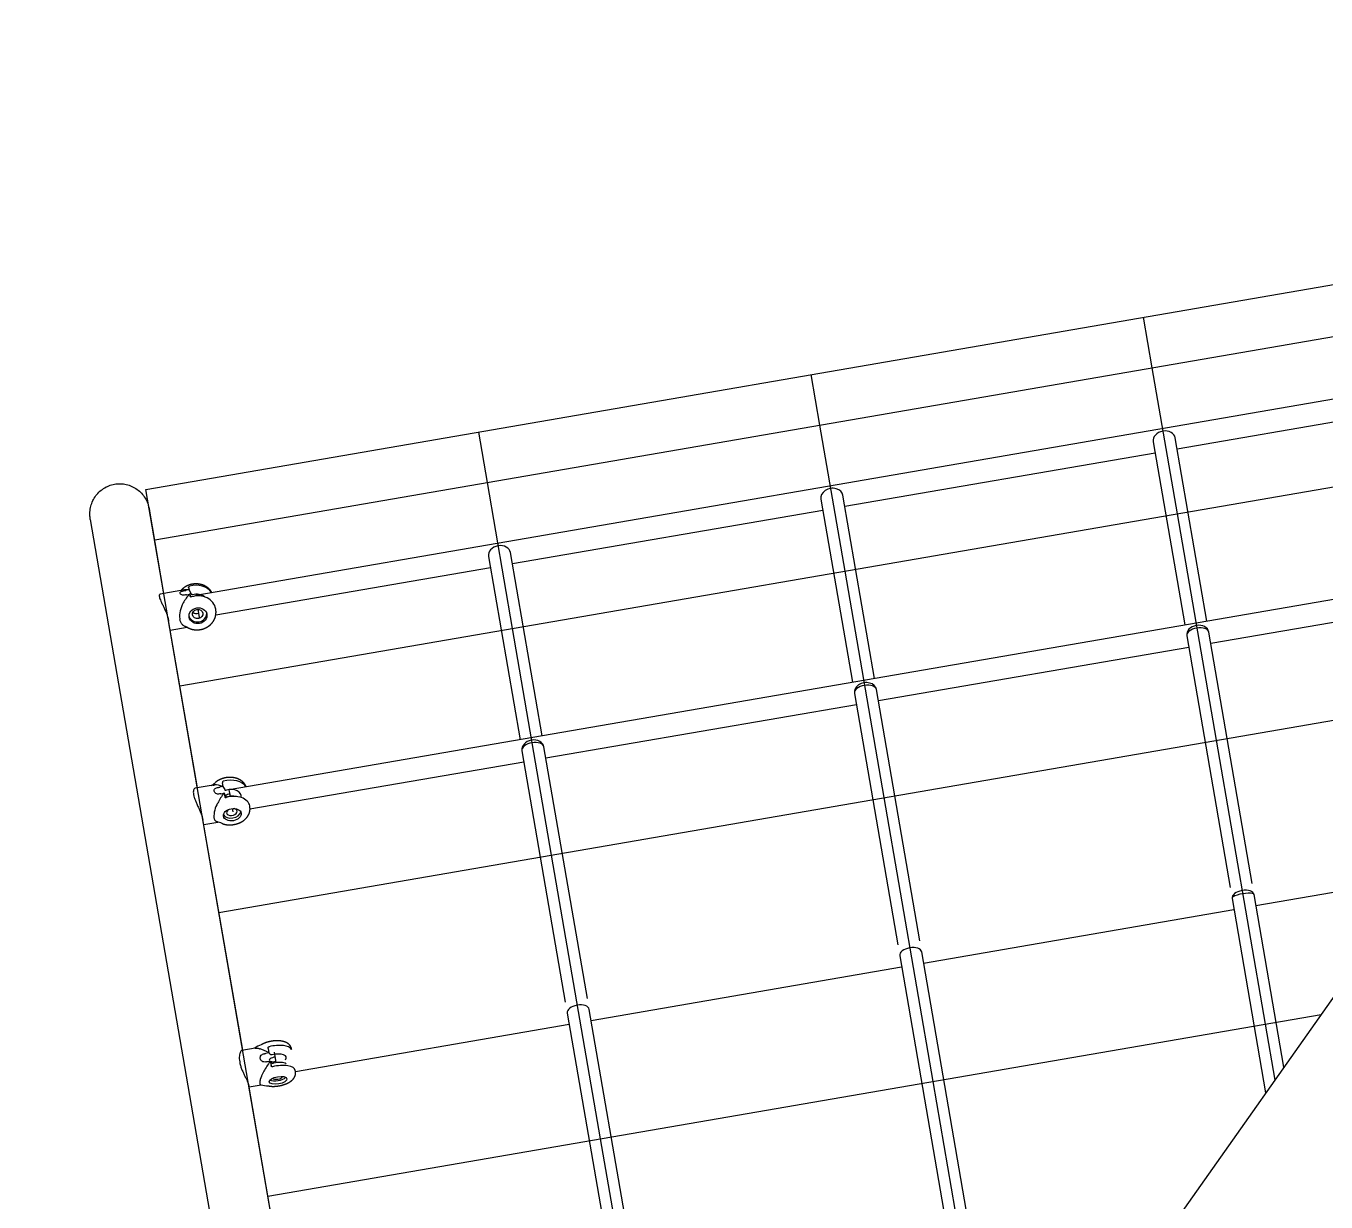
# Model space of a CAD drawing. Header units: millimetres. Extents: x 246416442 to 246896683, y 7418963194 to 7419503218.
# Drawn here: x 246834276 to 246835323, y 7419446908 to 7419447855 of the extents above; entities that cross this region are included whole.
import ezdxf
from ezdxf.lldxf.tags import DXFTag

# ---------------------------------------------------------------- set-up
doc = ezdxf.new("R2010")
doc.units = ezdxf.units.MM
for name, color, linetype in [('L-EDGE-CONCRETE', 1, 'CONCRETE_EDGE_SHORT'), ('L-Hatch Boundary', 1, 'Continuous'), ('L-X-E-PLAY', 9, 'Continuous')]:
    doc.layers.add(name, color=color, linetype=linetype)
doc.layers.add('L-SUB-SOIL DRAINAGE', color=170, linetype='SUBSOIL', lineweight=20)
doc.styles.get("Standard").update_dxf_attribs({"font": 'arial.ttf'})
doc.linetypes.add('CONCRETE_EDGE_SHORT', pattern='A,0.5,-0.2,["CE",Standard,S=0.1,R=0,X=-0.05,Y=-0.05],-0.2', length=0.9)
tags = doc.linetypes.add('SUBSOIL', pattern='A,12.7,-5.08,["SSD",Standard,S=2.54,R=0,X=-2.54,Y=-1.27],-6.35', length=24.13).pattern_tags.tags
tags[6] = DXFTag(74, 10)

# ---------------------------------------------------------------- blocks, each defined once
blk = doc.blocks.new('Kubus Triple - Moduplay')
at = {"layer": 'L-X-E-PLAY', "lineweight": 25}
for p, q in [((-141514.2, -695474), (-141514.2, -694674)), ((-141514.2, -694674), (-139612, -694674)), ((-141514.2, -695474), (-141514.2, -694674)), ((-141514.2, -694674), (-139612, -694674)), ((-141514.2, -695474), (-141514.2, -694674)), ((-141514.2, -694674), (-139612, -694674)), ((-141514.2, -695474), (-141514.2, -694674)), ((-141514.2, -694674), (-139612, -694674)), ((-141514.2, -695474), (-141514.2, -694674)), ((-141514.2, -694674), (-139612, -694674)), ((-141242.5, -694674), (-141242.5, -694715.2)), ((-141242.5, -694674), (-141242.5, -694715.2)), ((-141242.5, -694674), (-141242.5, -694715.2)), ((-141242.5, -694674), (-141242.5, -694715.2)), ((-141242.5, -694674), (-141242.5, -694715.2)), ((-140970.7, -694674), (-140970.7, -694715.2)), ((-140970.7, -694674), (-140970.7, -694715.2)), ((-140970.7, -694674), (-140970.7, -694715.2)), ((-140970.7, -694674), (-140970.7, -694715.2)), ((-140970.7, -694674), (-140970.7, -694715.2)), ((-140699, -694674), (-140699, -694715.2)), ((-140699, -694674), (-140699, -694715.2)), ((-140699, -694674), (-140699, -694715.2)), ((-140699, -694674), (-140699, -694715.2)), ((-140699, -694674), (-140699, -694715.2)), ((-141562.5, -694690.2), (-141562.5, -695474)), ((-141514.2, -694759.1), (-141514.2, -694690.2)), ((-141514.2, -694715.2), (-140427.2, -694715.2)), ((-141514.2, -694715.2), (-140427.2, -694715.2)), ((-141514.2, -694715.2), (-140427.2, -694715.2)), ((-141514.2, -694715.2), (-140427.2, -694715.2)), ((-141514.2, -694715.2), (-140427.2, -694715.2)), ((-141242.5, -694715.2), (-141242.5, -694834.5)), ((-141242.5, -694715.2), (-141242.5, -694834.5)), ((-141242.5, -694715.2), (-141242.5, -694834.5)), ((-141242.5, -694715.2), (-141242.5, -694834.5)), ((-141242.5, -694715.2), (-141242.5, -694834.5)), ((-140970.7, -694715.2), (-140970.7, -694834.5)), ((-140970.7, -694715.2), (-140970.7, -694834.5)), ((-140970.7, -694715.2), (-140970.7, -694834.5)), ((-140970.7, -694715.2), (-140970.7, -694834.5)), ((-140970.7, -694715.2), (-140970.7, -694834.5)), ((-140699, -694715.2), (-140699, -694834.5)), ((-140699, -694715.2), (-140699, -694834.5)), ((-140699, -694715.2), (-140699, -694834.5)), ((-140699, -694715.2), (-140699, -694834.5)), ((-140699, -694715.2), (-140699, -694834.5)), ((-141497.5, -694759.1), (-141517.3, -694759.1)), ((-141496.2, -694759.6), (-141496.4, -694759.6)), ((-141493.9, -694759.6), (-141496.2, -694759.6)), ((-141493.8, -694757.7), (-141493.8, -694759.6)), ((-141493.8, -694759.6), (-141492.8, -694762.9)), ((-141496.4, -694763.2), (-141496.2, -694763.2)), ((-141496.2, -694763.2), (-141493.9, -694763.2)), ((-141493.1, -694765.6), (-141493.8, -694763.2)), ((-141493.8, -694763.2), (-141493.8, -694765.1)), ((-141489.2, -694765.4), (-141489.2, -694765.1)), ((-139637, -694765.1), (-141489.2, -694765.1)), ((-141489.2, -694783.1), (-141489.2, -694776.3)), ((-141475.2, -694779), (-141475.2, -694778.5)), ((-141251.5, -694774.1), (-141251.5, -694923.9)), ((-141233.5, -694923.9), (-141233.5, -694774.1)), ((-140979.7, -694774.1), (-140979.7, -694923.9)), ((-140961.7, -694923.9), (-140961.7, -694774.1)), ((-140708, -694774.1), (-140708, -694923.9)), ((-140690, -694923.9), (-140690, -694774.1)), ((-141514.2, -694917.9), (-141514.2, -694781.3)), ((-141514.2, -694789.1), (-141500.4, -694789.1)), ((-141475.9, -694783.1), (-141251.5, -694783.1)), ((-141233.5, -694783.1), (-140979.7, -694783.1)), ((-140961.7, -694783.1), (-140708, -694783.1)), ((-140690, -694783.1), (-140436.1, -694783.1)), ((-141514.2, -694834.5), (-140427.2, -694834.5)), ((-141514.2, -694834.5), (-140427.2, -694834.5)), ((-141514.2, -694834.5), (-140427.2, -694834.5)), ((-141514.2, -694834.5), (-140427.2, -694834.5)), ((-141514.2, -694834.5), (-140427.2, -694834.5)), ((-141242.5, -694834.5), (-141242.5, -695019.7)), ((-141242.5, -694834.5), (-141242.5, -695019.7)), ((-141242.5, -694834.5), (-141242.5, -695019.7)), ((-141242.5, -694834.5), (-141242.5, -695019.7)), ((-141242.5, -694834.5), (-141242.5, -695019.7)), ((-140970.7, -694834.5), (-140970.7, -695019.7)), ((-140970.7, -694834.5), (-140970.7, -695019.7)), ((-140970.7, -694834.5), (-140970.7, -695019.7)), ((-140970.7, -694834.5), (-140970.7, -695019.7)), ((-140970.7, -694834.5), (-140970.7, -695019.7)), ((-140699, -694834.5), (-140699, -695019.7)), ((-140699, -694834.5), (-140699, -695019.7)), ((-140699, -694834.5), (-140699, -695019.7)), ((-140699, -694834.5), (-140699, -695019.7)), ((-140699, -694834.5), (-140699, -695019.7)), ((-141501.3, -694917.9), (-141516, -694917.9)), ((-141496.2, -694920.4), (-141496.4, -694920.4)), ((-141496.4, -694925.8), (-141496.2, -694925.8)), ((-141493.9, -694920.4), (-141496.2, -694920.4)), ((-141496.2, -694925.8), (-141493.9, -694925.8)), ((-141493.8, -694917.4), (-141493.8, -694920.3)), ((-141493.8, -694920.3), (-141492.8, -694922.9)), ((-141492.8, -694928.4), (-141493.8, -694925.8)), ((-141493.8, -694925.8), (-141493.8, -694928.7)), ((-141489.2, -694929.1), (-141489.2, -694923.9)), ((-140427.1, -694923.9), (-141489.2, -694923.9)), ((-141484.3, -694930.2), (-141486.4, -694929.6)), ((-141251.5, -694932.9), (-141251.5, -695138.4)), ((-141233.5, -695138.4), (-141233.5, -694932.9)), ((-140979.7, -694932.9), (-140979.7, -695138.4)), ((-140961.7, -695138.4), (-140961.7, -694932.9)), ((-140708, -694932.9), (-140708, -695138.4)), ((-140690, -695138.4), (-140690, -694932.9)), ((-141514.2, -695132.4), (-141514.2, -694943.8)), ((-141514.2, -694947.9), (-141502.6, -694947.9)), ((-141489.2, -694941.9), (-141489.2, -694939.1)), ((-141475.4, -694941.9), (-141251.5, -694941.9)), ((-141475.2, -694940.3), (-141475.2, -694939.5)), ((-141233.5, -694941.9), (-140979.7, -694941.9)), ((-140961.7, -694941.9), (-140708, -694941.9)), ((-140690, -694941.9), (-140452.2, -694941.9)), ((-141514.2, -695019.7), (-140427.2, -695019.7)), ((-141514.2, -695019.7), (-140427.2, -695019.7)), ((-141514.2, -695019.7), (-140427.2, -695019.7)), ((-141514.2, -695019.7), (-140427.2, -695019.7)), ((-141514.2, -695019.7), (-140427.2, -695019.7)), ((-141242.5, -695019.7), (-141242.5, -695251.6)), ((-141242.5, -695019.7), (-141242.5, -695251.6)), ((-141242.5, -695019.7), (-141242.5, -695251.6)), ((-141242.5, -695019.7), (-141242.5, -695251.6)), ((-141242.5, -695019.7), (-141242.5, -695251.6)), ((-140970.7, -695019.7), (-140970.7, -695251.6)), ((-140970.7, -695019.7), (-140970.7, -695251.6)), ((-140970.7, -695019.7), (-140970.7, -695251.6)), ((-140970.7, -695019.7), (-140970.7, -695251.6)), ((-140970.7, -695019.7), (-140970.7, -695251.6)), ((-140699, -695019.7), (-140699, -695251.6)), ((-140699, -695019.7), (-140699, -695251.6)), ((-140699, -695019.7), (-140699, -695251.6)), ((-140699, -695019.7), (-140699, -695251.6)), ((-140699, -695019.7), (-140699, -695251.6)), ((-141503.9, -695132.4), (-141514.9, -695132.4)), ((-141493.8, -695134.5), (-141493.8, -695138.1)), ((-141496.2, -695138.1), (-141496.4, -695138.1)), ((-141496.4, -695144.8), (-141496.2, -695144.8)), ((-141493.9, -695138.1), (-141496.2, -695138.1)), ((-141496.2, -695144.8), (-141493.9, -695144.8)), ((-141493.8, -695138.1), (-141492.8, -695139.6)), ((-141492.8, -695146.4), (-141493.8, -695144.8)), ((-141493.8, -695144.8), (-141493.8, -695148.4)), ((-141489.2, -695146.8), (-141489.2, -695138.4)), ((-141475.2, -695138.4), (-141475.2, -695138.3)), ((-141475.2, -695156.5), (-141475.2, -695155.6)), ((-141475.2, -695156.4), (-141251.5, -695156.4)), ((-141251.5, -695147.4), (-141251.5, -695386.5)), ((-141233.5, -695386.5), (-141233.5, -695147.4)), ((-141233.5, -695156.4), (-140979.7, -695156.4)), ((-140979.7, -695147.4), (-140979.7, -695386.5)), ((-140961.7, -695386.5), (-140961.7, -695147.4)), ((-140961.7, -695156.4), (-140708, -695156.4)), ((-140708, -695147.4), (-140708, -695306.4)), ((-140690, -695288.4), (-140690, -695147.4)), ((-140690, -695156.4), (-140428.9, -695156.4)), ((-141514.2, -695380.5), (-141514.2, -695161)), ((-141514.2, -695162.4), (-141504.3, -695162.4)), ((-140614.2, -695212.6), (-141047.1, -695645.5)), ((-141514.2, -695251.6), (-140653.2, -695251.6)), ((-141514.2, -695251.6), (-140653.2, -695251.6)), ((-141514.2, -695251.6), (-140653.2, -695251.6)), ((-141514.2, -695251.6), (-140653.2, -695251.6)), ((-141514.2, -695251.6), (-140653.2, -695251.6)), ((-141242.5, -695251.6), (-141242.5, -695506.4)), ((-141242.5, -695251.6), (-141242.5, -695506.4)), ((-141242.5, -695251.6), (-141242.5, -695506.4)), ((-141242.5, -695251.6), (-141242.5, -695506.4)), ((-141242.5, -695251.6), (-141242.5, -695506.4)), ((-140970.7, -695251.6), (-140970.7, -695506.4)), ((-140970.7, -695251.6), (-140970.7, -695506.4)), ((-140970.7, -695251.6), (-140970.7, -695506.4)), ((-140970.7, -695251.6), (-140970.7, -695506.4)), ((-140970.7, -695251.6), (-140970.7, -695506.4)), ((-140699, -695251.6), (-140699, -695297.4)), ((-140699, -695251.6), (-140699, -695297.4)), ((-140699, -695251.6), (-140699, -695297.4)), ((-140699, -695251.6), (-140699, -695297.4)), ((-140699, -695251.6), (-140699, -695297.4))]:
    blk.add_line(p, q, dxfattribs=at)
for centre, radius, start, end in [((-141524.7, -694726.8), 40.5, 306.9171, 307.6226), ((-141497, -694721.5), 38.1, 269.1766, 270.8234), ((-141484.5, -694782.8), 20.7, 139.1898, 176.2491), ((-141497, -694777.3), 14.1, 87.7802, 92.2198), ((-141524.6, -694821.4), 40.3, 52.3685, 56.3121), ((-141529.9, -694865.1), 59.5, 297.3076, 300.6895), ((-141492.6, -694917.4), 1.14, 100.4259, 181.2504), ((-141497, -694902.7), 17.7, 268.2263, 271.7737), ((-141497, -694936.8), 11, 87.1471, 92.8529), ((-141491.7, -694922.5), 1.23, 201.2468, 274.188), ((-141484.2, -694946.6), 21.2, 139.1758, 172.8795), ((-141492.9, -694928.7), 0.834, 176.0239, 277.1079), ((-141491.7, -694927.9), 1.23, 201.3079, 274.1269), ((-141530, -695001), 59.8, 59.3196, 63.6756), ((-141494.3, -695153.6), 23.5, 100.7437, 115.3218), ((-141497, -695125.8), 12.3, 267.4589, 272.5411), ((-141497, -695154.7), 9.83, 86.8077, 93.1923), ((-141494.2, -695141), 23.7, 244.0759, 259.1932)]:
    blk.add_arc(centre, radius, start, end, dxfattribs=at)
for centre, major_axis, ratio, start_param, end_param in [((-141490.2, -694774.1), (-12.9, 12.9), 0.589331, 5.494166, 5.750648), ((-141490.2, -694769.8), (-15, 0), 0.874825, 3.503008, 4.88536), ((-141490.2, -694774.1), (12.9, 12.9), 0.589331, 1.287498, 1.767986), ((-141490.2, -694778.5), (-15, 0), 0.874825, 3.141593, 4.88536), ((-141490.2, -694772.4), (-9.7, 0), 0.874825, 3.781351, 4.852827), ((-141242.5, -694774.1), (9, 0), 0.785771, 0, 3.141591), ((-140970.7, -694774.1), (9, 0), 0.785771, 6.283184, 9.424778), ((-140699, -694774.1), (9, 0), 0.785771, 0, 3.141591), ((-141490.2, -694775.9), (-4.25, 0), 0.874825, 0.571299, 1.808884), ((-141490.2, -694780), (-7.25, 0), 0.874825, 0.114822, 3.026771), ((-141490.2, -694926.3), (-15, 0), 0.676358, 3.377461, 4.88536), ((-141490.2, -694932.9), (-14, 14), 0.389479, 5.333032, 5.81352), ((-141490.2, -694932.9), (14, 14), 0.389479, 1.448632, 1.92912), ((-141490.2, -694930.2), (4.25, 0), 0.676358, 1.332702, 2.268216), ((-141490.2, -694930.2), (-9.7, 0), 0.676358, 2.914627, 4.852827), ((-141242.5, -694932.9), (9, 0), 0.785771, 0, 3.141591), ((-140970.7, -694932.9), (9, 0), 0.785771, 6.283184, 9.424778), ((-140699, -694932.9), (9, 0), 0.785771, 0, 3.141591), ((-141490.2, -694939.5), (-15, 0), 0.676358, 3.141593, 4.88536), ((-141490.2, -694935.6), (-9.7, 0), 0.676358, 4.305233, 4.852827), ((-141242.5, -694932.9), (9, 0), 0.549423, 0, 3.141591), ((-140970.7, -694932.9), (9, 0), 0.549423, 0.000002, 3.141593), ((-140699, -694932.9), (9, 0), 0.549423, 0, 3.141591), ((-141490.2, -694941.8), (-7.25, 0), 0.676358, 0.227267, 2.914325), ((-141490.2, -694941.8), (-4.25, 0), 0.676358, 5.251868, 6.283185), ((-141490.2, -694941.8), (-4.25, 0), 0.676358, 0, 4.17291), ((-141490.2, -695147.4), (-14.7, 14.7), 0.213425, -1.111287, -0.630799), ((-141490.2, -695139.2), (-15, 0), 0.408253, 3.27, 4.88536), ((-141490.2, -695147.4), (-14.7, -14.7), 0.213425, 4.751358, 5.231847), ((-141490.2, -695144), (4.25, 0), 0.408253, 1.332708, 3.634262), ((-141490.2, -695144), (4.25, 0), 0.408253, 3.798751, 4.950477), ((-141490.2, -695144), (-9.7, 0), 0.408253, 2.677938, 4.852827), ((-141490.2, -695150.8), (-9.7, 0), 0.408253, 3.605247, 4.852827), ((-141242.5, -695147.4), (9, 0), 0.549423, 0.000002, 3.141593), ((-140970.7, -695147.4), (9, 0), 0.549423, 0, 3.141591), ((-140699, -695147.4), (9, 0), 0.549423, 0, 3.141591), ((-140699, -695147.4), (-9, 0), 0.256506, 3.141593, 6.283187), ((-141490.2, -695155.6), (-15, 0), 0.408253, 3.141593, 4.88536), ((-141490.2, -695158.4), (-7.25, 0), 0.408253, 0.480957, 2.660635), ((-141490.2, -695158.4), (-4.25, 0), 0.408253, 0.185184, 2.956409)]:
    blk.add_ellipse(centre, major_axis=major_axis, ratio=ratio, start_param=start_param, end_param=end_param, dxfattribs=at)
for centre, major_axis, ratio in [((-141490.2, -694781.4), (7.25, 0), 0.874825), ((-141490.2, -694780), (-4.25, 0), 0.874825), ((-141490.2, -694944), (7.25, 0), 0.676358), ((-141490.2, -695161.1), (7.25, 0), 0.408253)]:
    blk.add_ellipse(centre, major_axis=major_axis, ratio=ratio, dxfattribs=at)
for points, knots in [([(-141562.5, -694690.2), (-141562.5, -694689), (-141562.4, -694687.8), (-141562, -694685.1), (-141561.7, -694683.6), (-141560.6, -694680.5), (-141560, -694679.1), (-141558.4, -694676.3), (-141557.5, -694675), (-141555.4, -694672.6), (-141554.2, -694671.5), (-141551.7, -694669.6), (-141550.3, -694668.7), (-141547.4, -694667.3), (-141546, -694666.7), (-141542.9, -694665.9), (-141541.3, -694665.7), (-141538.1, -694665.5), (-141536.5, -694665.6), (-141533.3, -694666), (-141531.8, -694666.4), (-141530.3, -694667)], [0, 0, 0, 0, 0.074632, 0.074632, 0.177451, 0.177451, 0.28027, 0.28027, 0.383088, 0.383088, 0.485907, 0.485907, 0.588725, 0.588725, 0.691544, 0.691544, 0.794363, 0.794363, 0.897181, 0.897181, 1, 1, 1, 1]), ([(-141530.3, -694667), (-141528.7, -694667.5), (-141527.3, -694668.2), (-141524.6, -694669.9), (-141523.3, -694670.9), (-141521, -694673), (-141519.9, -694674.2), (-141518, -694676.8), (-141517.2, -694678.2), (-141515.9, -694681.1), (-141515.4, -694682.6), (-141514.6, -694685.7), (-141514.4, -694687.3), (-141514.3, -694689.3), (-141514.2, -694689.7), (-141514.2, -694690.2)], [0, 0, 0, 0, 0.159521, 0.159521, 0.319042, 0.319042, 0.478562, 0.478562, 0.638083, 0.638083, 0.797604, 0.797604, 0.957125, 0.957125, 1, 1, 1, 1]), ([(-141517.3, -694759.1), (-141517.4, -694759.1), (-141517.5, -694759.2), (-141517.8, -694759.3), (-141518, -694759.5), (-141518.2, -694760.1), (-141518.2, -694760.5), (-141518.2, -694761.5), (-141518.2, -694762.1), (-141518, -694763.4), (-141517.8, -694764.1), (-141517.4, -694765.6), (-141517.2, -694766.4), (-141516.7, -694768.2), (-141516.4, -694769.1), (-141515.9, -694770.9), (-141515.7, -694771.9), (-141515.2, -694773.8), (-141515, -694774.8), (-141514.6, -694776.7), (-141514.5, -694777.7), (-141514.3, -694779.6), (-141514.2, -694780.5), (-141514.2, -694781.4), (-141514.2, -694781.4), (-141514.2, -694781.4)], [0, 0, 0, 0, 0.052245, 0.052245, 0.146785, 0.146785, 0.241326, 0.241326, 0.335866, 0.335866, 0.430407, 0.430407, 0.524947, 0.524947, 0.619487, 0.619487, 0.714028, 0.714028, 0.808568, 0.808568, 0.903109, 0.903109, 0.997649, 0.997649, 1, 1, 1, 1]), ([(-141497.5, -694763.2), (-141498, -694763.2), (-141498.6, -694763.2), (-141499.5, -694762.9), (-141499.9, -694762.8), (-141500.7, -694762.3), (-141500.9, -694762.1), (-141501.3, -694761.5), (-141501.4, -694761.3), (-141501.4, -694760.8), (-141501.3, -694760.6), (-141500.9, -694760.2), (-141500.7, -694760), (-141499.9, -694759.8), (-141499.5, -694759.7), (-141498.6, -694759.7), (-141498, -694759.6), (-141497.5, -694759.6)], [0, 0, 0, 0, 0.125, 0.125, 0.25, 0.25, 0.375, 0.375, 0.5, 0.5, 0.625, 0.625, 0.75, 0.75, 0.875, 0.875, 1, 1, 1, 1]), ([(-141475.9, -694765.1), (-141475.9, -694765.1), (-141476, -694765), (-141476.1, -694764.8), (-141476.2, -694764.5), (-141476.3, -694764.2), (-141476.5, -694763.8), (-141476.6, -694763.5), (-141476.8, -694763.2), (-141476.9, -694762.9), (-141477.1, -694762.6), (-141477.3, -694762.3), (-141477.5, -694762.1), (-141477.7, -694761.8), (-141477.9, -694761.5), (-141478.1, -694761.2), (-141478.3, -694760.9), (-141478.6, -694760.7), (-141478.8, -694760.4), (-141479, -694760.2), (-141479.3, -694759.9), (-141479.5, -694759.7), (-141479.8, -694759.4), (-141480.1, -694759.2), (-141480.3, -694759), (-141480.6, -694758.7), (-141480.9, -694758.5), (-141481.2, -694758.3), (-141481.5, -694758.1), (-141481.8, -694757.9), (-141482.1, -694757.7), (-141482.4, -694757.6), (-141482.8, -694757.4), (-141483.1, -694757.2), (-141483.4, -694757.1), (-141483.7, -694756.9), (-141484.1, -694756.8), (-141484.4, -694756.6), (-141484.8, -694756.5), (-141485.1, -694756.4), (-141485.5, -694756.3), (-141485.8, -694756.2), (-141486.2, -694756.1), (-141486.5, -694756), (-141486.9, -694755.9), (-141487.3, -694755.8), (-141487.6, -694755.8), (-141488, -694755.7), (-141488.4, -694755.7), (-141488.7, -694755.6), (-141489.1, -694755.6), (-141489.5, -694755.6), (-141489.8, -694755.6), (-141490.2, -694755.6), (-141490.6, -694755.6), (-141491, -694755.6), (-141491.3, -694755.6), (-141491.7, -694755.6), (-141492.1, -694755.7), (-141492.4, -694755.7), (-141492.8, -694755.8), (-141493.2, -694755.8), (-141493.5, -694755.9), (-141493.9, -694756), (-141494.3, -694756.1), (-141494.6, -694756.1), (-141495, -694756.2), (-141495.3, -694756.4), (-141495.7, -694756.5), (-141496, -694756.6), (-141496.4, -694756.7), (-141496.7, -694756.9), (-141497, -694757), (-141497.4, -694757.2), (-141497.7, -694757.4), (-141498, -694757.5), (-141498.3, -694757.7), (-141498.6, -694757.9), (-141498.9, -694758.1), (-141499.2, -694758.3), (-141499.5, -694758.5), (-141499.8, -694758.7), (-141499.9, -694758.8), (-141500, -694758.8)], [0, 0, 0, 0, 0.00115, 0.013354, 0.025567, 0.037791, 0.050027, 0.062274, 0.074535, 0.086808, 0.099094, 0.111395, 0.123709, 0.136038, 0.148381, 0.160738, 0.173111, 0.185498, 0.197899, 0.210315, 0.222745, 0.23519, 0.247648, 0.26012, 0.272604, 0.285102, 0.297613, 0.310135, 0.322669, 0.335214, 0.34777, 0.360336, 0.372911, 0.385496, 0.39809, 0.410692, 0.423301, 0.435918, 0.448542, 0.461172, 0.473808, 0.486449, 0.499096, 0.511747, 0.524403, 0.537062, 0.549725, 0.562392, 0.575061, 0.587733, 0.600407, 0.613083, 0.625761, 0.63844, 0.65112, 0.663802, 0.676483, 0.689165, 0.701847, 0.714529, 0.727209, 0.739889, 0.752568, 0.765244, 0.777919, 0.790591, 0.803261, 0.815927, 0.82859, 0.841248, 0.853903, 0.866552, 0.879195, 0.891832, 0.904463, 0.917087, 0.929703, 0.942311, 0.95491, 0.9675, 0.98008, 0.992649, 1, 1, 1, 1]), ([(-141493.8, -694757.7), (-141493.8, -694757.5), (-141493.7, -694757.4), (-141493.5, -694757.1), (-141493.4, -694757.1), (-141493.1, -694756.9), (-141493, -694756.9), (-141492.8, -694756.9)], [0, 0, 0, 0, 0.5, 0.5, 0.75, 0.75, 1, 1, 1, 1]), ([(-141492.8, -694765.6), (-141493, -694765.6), (-141493.1, -694765.6), (-141493.4, -694765.6), (-141493.5, -694765.5), (-141493.7, -694765.4), (-141493.8, -694765.2), (-141493.8, -694765.1)], [0, 0, 0, 0, 0.25, 0.25, 0.5, 0.5, 1, 1, 1, 1]), ([(-141491.6, -694764), (-141491.8, -694764), (-141491.9, -694763.9), (-141492.2, -694763.8), (-141492.3, -694763.7), (-141492.6, -694763.5), (-141492.8, -694763.2), (-141492.8, -694762.9)], [0, 0, 0, 0, 0.25, 0.25, 0.5, 0.5, 1, 1, 1, 1]), ([(-141500, -694789.4), (-141499.9, -694789.5), (-141499.8, -694789.6), (-141499.5, -694789.8), (-141499.2, -694790), (-141498.9, -694790.2), (-141498.6, -694790.4), (-141498.3, -694790.6), (-141498, -694790.8), (-141497.7, -694790.9), (-141497.4, -694791.1), (-141497, -694791.3), (-141496.7, -694791.4), (-141496.4, -694791.6), (-141496, -694791.7), (-141495.7, -694791.8), (-141495.3, -694791.9), (-141495, -694792), (-141494.6, -694792.1), (-141494.3, -694792.2), (-141493.9, -694792.3), (-141493.5, -694792.4), (-141493.2, -694792.5), (-141492.8, -694792.5), (-141492.4, -694792.6), (-141492.1, -694792.6), (-141491.7, -694792.7), (-141491.3, -694792.7), (-141491, -694792.7), (-141490.6, -694792.7), (-141490.2, -694792.7), (-141489.8, -694792.7), (-141489.5, -694792.7), (-141489.1, -694792.7), (-141488.7, -694792.7), (-141488.4, -694792.6), (-141488, -694792.6), (-141487.6, -694792.5), (-141487.3, -694792.5), (-141486.9, -694792.4), (-141486.5, -694792.3), (-141486.2, -694792.2), (-141485.8, -694792.1), (-141485.5, -694792), (-141485.1, -694791.9), (-141484.8, -694791.8), (-141484.4, -694791.7), (-141484.1, -694791.5), (-141483.7, -694791.4), (-141483.4, -694791.2), (-141483.1, -694791.1), (-141482.8, -694790.9), (-141482.4, -694790.7), (-141482.1, -694790.6), (-141481.8, -694790.4), (-141481.5, -694790.2), (-141481.2, -694790), (-141480.9, -694789.8), (-141480.6, -694789.5), (-141480.3, -694789.3), (-141480.1, -694789.1), (-141479.8, -694788.9), (-141479.5, -694788.6), (-141479.3, -694788.4), (-141479, -694788.1), (-141478.8, -694787.9), (-141478.5, -694787.6), (-141478.3, -694787.3), (-141478.1, -694787.1), (-141477.9, -694786.8), (-141477.7, -694786.5), (-141477.5, -694786.2), (-141477.3, -694785.9), (-141477.1, -694785.6), (-141476.9, -694785.3), (-141476.8, -694785), (-141476.6, -694784.7), (-141476.4, -694784.4), (-141476.3, -694784.1), (-141476.2, -694783.8), (-141476.1, -694783.4), (-141475.9, -694783.1), (-141475.8, -694782.8), (-141475.7, -694782.5), (-141475.6, -694782.1), (-141475.6, -694781.8), (-141475.5, -694781.5), (-141475.4, -694781.1), (-141475.4, -694780.8), (-141475.3, -694780.5), (-141475.3, -694780.1), (-141475.3, -694779.8), (-141475.3, -694779.5), (-141475.2, -694779.2), (-141475.2, -694779), (-141475.2, -694779)], [0, 0, 0, 0, 0.006877, 0.017744, 0.028615, 0.039497, 0.050389, 0.061289, 0.072199, 0.083117, 0.094042, 0.104976, 0.115916, 0.126863, 0.137816, 0.148775, 0.15974, 0.17071, 0.181684, 0.192663, 0.203646, 0.214632, 0.225622, 0.236615, 0.24761, 0.258608, 0.269609, 0.280611, 0.291615, 0.30262, 0.313627, 0.324635, 0.335643, 0.346652, 0.35766, 0.368669, 0.379677, 0.390685, 0.401692, 0.412697, 0.423701, 0.434703, 0.445703, 0.456701, 0.467695, 0.478687, 0.489675, 0.500659, 0.511638, 0.522613, 0.533582, 0.544545, 0.555502, 0.566453, 0.577396, 0.588332, 0.599259, 0.610178, 0.621088, 0.631988, 0.642878, 0.653757, 0.664626, 0.675483, 0.686328, 0.697162, 0.707983, 0.718792, 0.729588, 0.740371, 0.75114, 0.761897, 0.77264, 0.783371, 0.794088, 0.804792, 0.815483, 0.826162, 0.836828, 0.847483, 0.858126, 0.868758, 0.879379, 0.88999, 0.900592, 0.911185, 0.921769, 0.932347, 0.942917, 0.953481, 0.96404, 0.974595, 0.985146, 0.995694, 1, 1, 1, 1]), ([(-141505.2, -694781.4), (-141505.2, -694781.4), (-141505.2, -694781.4), (-141505.2, -694781.8), (-141505.2, -694782.6), (-141505, -694783.8), (-141504.7, -694784.9), (-141504.3, -694785.6), (-141503.9, -694786.2), (-141503.6, -694786.6), (-141503.3, -694786.9), (-141502.9, -694787.4), (-141502.5, -694787.6), (-141502.3, -694787.8), (-141502.2, -694787.8)], [0, 0, 0, 0, 0.000518, 0.000518, 0.141133, 0.281748, 0.422364, 0.562979, 0.633287, 0.703595, 0.773902, 0.84421, 0.984825, 1, 1, 1, 1]), ([(-141475.4, -694923.9), (-141475.4, -694923.8), (-141475.4, -694923.7), (-141475.5, -694923.4), (-141475.6, -694923.1), (-141475.6, -694922.8), (-141475.7, -694922.5), (-141475.8, -694922.3), (-141475.9, -694922), (-141476, -694921.7), (-141476.2, -694921.4), (-141476.3, -694921.2), (-141476.4, -694920.9), (-141476.6, -694920.6), (-141476.7, -694920.4), (-141476.9, -694920.1), (-141477.1, -694919.8), (-141477.3, -694919.6), (-141477.5, -694919.3), (-141477.7, -694919.1), (-141477.9, -694918.8), (-141478.1, -694918.6), (-141478.3, -694918.4), (-141478.5, -694918.1), (-141478.8, -694917.9), (-141479, -694917.7), (-141479.3, -694917.5), (-141479.5, -694917.3), (-141479.8, -694917), (-141480.1, -694916.8), (-141480.3, -694916.6), (-141480.6, -694916.5), (-141480.9, -694916.3), (-141481.2, -694916.1), (-141481.5, -694915.9), (-141481.8, -694915.8), (-141482.2, -694915.6), (-141482.5, -694915.4), (-141482.8, -694915.3), (-141483.1, -694915.2), (-141483.5, -694915), (-141483.8, -694914.9), (-141484.1, -694914.8), (-141484.5, -694914.7), (-141484.8, -694914.6), (-141485.2, -694914.5), (-141485.5, -694914.4), (-141485.9, -694914.3), (-141486.3, -694914.2), (-141486.6, -694914.1), (-141487, -694914.1), (-141487.3, -694914), (-141487.7, -694914), (-141488.1, -694913.9), (-141488.5, -694913.9), (-141488.8, -694913.8), (-141489.2, -694913.8), (-141489.6, -694913.8), (-141489.9, -694913.8), (-141490.3, -694913.8), (-141490.7, -694913.8), (-141491.1, -694913.8), (-141491.4, -694913.8), (-141491.8, -694913.9), (-141492.2, -694913.9), (-141492.5, -694913.9), (-141492.9, -694914), (-141493.3, -694914), (-141493.6, -694914.1), (-141494, -694914.2), (-141494.4, -694914.2), (-141494.7, -694914.3), (-141495.1, -694914.4), (-141495.4, -694914.5), (-141495.8, -694914.6), (-141496.1, -694914.7), (-141496.5, -694914.8), (-141496.8, -694914.9), (-141497.2, -694915.1), (-141497.5, -694915.2), (-141497.8, -694915.4), (-141498.1, -694915.5), (-141498.5, -694915.7), (-141498.8, -694915.8), (-141499.1, -694916), (-141499.3, -694916.1), (-141499.5, -694916.2), (-141499.5, -694916.2)], [0, 0, 0, 0, 0.008526, 0.019355, 0.030203, 0.041074, 0.051971, 0.062896, 0.073854, 0.084848, 0.09588, 0.106953, 0.11807, 0.129234, 0.140446, 0.151709, 0.163024, 0.174392, 0.185815, 0.197292, 0.208825, 0.220412, 0.232054, 0.243749, 0.255495, 0.267291, 0.279134, 0.291022, 0.302951, 0.31492, 0.326923, 0.338959, 0.351022, 0.363111, 0.375221, 0.387349, 0.399492, 0.411647, 0.42381, 0.435981, 0.448155, 0.460331, 0.472507, 0.484682, 0.496853, 0.509021, 0.521185, 0.533344, 0.545498, 0.557647, 0.569791, 0.58193, 0.594065, 0.606195, 0.618322, 0.630446, 0.642568, 0.654688, 0.666808, 0.678928, 0.691048, 0.703171, 0.715296, 0.727425, 0.739557, 0.751695, 0.763838, 0.775988, 0.788145, 0.800309, 0.812481, 0.824662, 0.836852, 0.84905, 0.861256, 0.873471, 0.885694, 0.897923, 0.910158, 0.922398, 0.934642, 0.946886, 0.959128, 0.971367, 0.983599, 0.995821, 1, 1, 1, 1]), ([(-141516, -694917.9), (-141516.1, -694917.9), (-141516.1, -694917.9), (-141516.4, -694918), (-141516.7, -694918.1), (-141517.2, -694918.6), (-141517.4, -694918.9), (-141517.8, -694919.7), (-141518, -694920.2), (-141518.2, -694921.4), (-141518.2, -694922), (-141518.2, -694923.5), (-141518.2, -694924.3), (-141518, -694926), (-141517.8, -694926.9), (-141517.4, -694928.7), (-141517.2, -694929.7), (-141516.7, -694931.6), (-141516.4, -694932.6), (-141515.9, -694934.5), (-141515.7, -694935.5), (-141515.2, -694937.4), (-141515, -694938.3), (-141514.6, -694940.1), (-141514.5, -694940.9), (-141514.3, -694942.5), (-141514.2, -694943.3), (-141514.2, -694944), (-141514.2, -694944), (-141514.2, -694944)], [0, 0, 0, 0, 0.017907, 0.017907, 0.099578, 0.099578, 0.18125, 0.18125, 0.262922, 0.262922, 0.344594, 0.344594, 0.426266, 0.426266, 0.507938, 0.507938, 0.58961, 0.58961, 0.671282, 0.671282, 0.752953, 0.752953, 0.834625, 0.834625, 0.916297, 0.916297, 0.997969, 0.997969, 1, 1, 1, 1]), ([(-141497.5, -694925.8), (-141498, -694925.8), (-141498.6, -694925.8), (-141499.5, -694925.5), (-141499.9, -694925.2), (-141500.7, -694924.6), (-141500.9, -694924.3), (-141501.3, -694923.5), (-141501.4, -694923.1), (-141501.4, -694922.4), (-141501.3, -694922.1), (-141500.9, -694921.4), (-141500.7, -694921.2), (-141499.9, -694920.7), (-141499.5, -694920.6), (-141498.6, -694920.4), (-141498, -694920.4), (-141497.5, -694920.4)], [0, 0, 0, 0, 0.125, 0.125, 0.25, 0.25, 0.375, 0.375, 0.5, 0.5, 0.625, 0.625, 0.75, 0.75, 0.875, 0.875, 1, 1, 1, 1]), ([(-141501.3, -694917.9), (-141501.2, -694917.9), (-141500.8, -694917.9), (-141500.5, -694918), (-141500.2, -694918)], [0, 0, 0, 0, 0.341079, 1, 1, 1, 1]), ([(-141505.2, -694944), (-141505.2, -694944), (-141505.2, -694944), (-141505.2, -694944.3), (-141505.2, -694944.9), (-141505, -694945.7), (-141504.7, -694946.4), (-141504.3, -694946.9), (-141503.9, -694947.2), (-141503.7, -694947.3), (-141503.5, -694947.4), (-141503.5, -694947.4)], [0, 0, 0, 0, 0.000708, 0.000708, 0.193075, 0.385442, 0.577809, 0.770176, 0.86636, 0.962543, 1, 1, 1, 1]), ([(-141499.5, -694949.6), (-141499.4, -694949.6), (-141499.3, -694949.7), (-141499, -694949.9), (-141498.7, -694950.1), (-141498.4, -694950.2), (-141498.1, -694950.4), (-141497.8, -694950.5), (-141497.4, -694950.7), (-141497.1, -694950.8), (-141496.8, -694950.9), (-141496.4, -694951), (-141496.1, -694951.2), (-141495.7, -694951.3), (-141495.4, -694951.4), (-141495, -694951.5), (-141494.7, -694951.5), (-141494.3, -694951.6), (-141493.9, -694951.7), (-141493.6, -694951.8), (-141493.2, -694951.8), (-141492.8, -694951.9), (-141492.5, -694951.9), (-141492.1, -694952), (-141491.7, -694952), (-141491.4, -694952), (-141491, -694952), (-141490.6, -694952), (-141490.2, -694952.1), (-141489.9, -694952), (-141489.5, -694952), (-141489.1, -694952), (-141488.8, -694952), (-141488.4, -694952), (-141488, -694951.9), (-141487.7, -694951.9), (-141487.3, -694951.8), (-141486.9, -694951.8), (-141486.6, -694951.7), (-141486.2, -694951.6), (-141485.8, -694951.5), (-141485.5, -694951.5), (-141485.1, -694951.4), (-141484.8, -694951.3), (-141484.4, -694951.2), (-141484.1, -694951), (-141483.7, -694950.9), (-141483.4, -694950.8), (-141483.1, -694950.7), (-141482.7, -694950.5), (-141482.4, -694950.4), (-141482.1, -694950.2), (-141481.8, -694950), (-141481.5, -694949.9), (-141481.1, -694949.7), (-141480.8, -694949.5), (-141480.6, -694949.3), (-141480.3, -694949.1), (-141480, -694948.9), (-141479.7, -694948.7), (-141479.4, -694948.5), (-141479.2, -694948.3), (-141478.9, -694948.1), (-141478.7, -694947.9), (-141478.4, -694947.6), (-141478.2, -694947.4), (-141478, -694947.1), (-141477.8, -694946.9), (-141477.6, -694946.6), (-141477.4, -694946.4), (-141477.2, -694946.1), (-141477, -694945.9), (-141476.8, -694945.6), (-141476.7, -694945.3), (-141476.5, -694945.1), (-141476.4, -694944.8), (-141476.2, -694944.5), (-141476.1, -694944.2), (-141476, -694944), (-141475.9, -694943.7), (-141475.8, -694943.4), (-141475.7, -694943.1), (-141475.6, -694942.8), (-141475.5, -694942.5), (-141475.4, -694942.2), (-141475.4, -694941.9), (-141475.3, -694941.6), (-141475.3, -694941.4), (-141475.3, -694941.1), (-141475.3, -694940.8), (-141475.2, -694940.5), (-141475.2, -694940.4), (-141475.2, -694940.3)], [0, 0, 0, 0, 0.006817, 0.018248, 0.029684, 0.041134, 0.052596, 0.064067, 0.075544, 0.087025, 0.098509, 0.109993, 0.121476, 0.132956, 0.144433, 0.155906, 0.167375, 0.178839, 0.190298, 0.201752, 0.213202, 0.224647, 0.236089, 0.247527, 0.258962, 0.270395, 0.281826, 0.293257, 0.304687, 0.316119, 0.327552, 0.338987, 0.350425, 0.361867, 0.373314, 0.384766, 0.396224, 0.407688, 0.41916, 0.430639, 0.442125, 0.45362, 0.465123, 0.476635, 0.488154, 0.49968, 0.511213, 0.522752, 0.534295, 0.545842, 0.55739, 0.568937, 0.58048, 0.592018, 0.603547, 0.615065, 0.626567, 0.638051, 0.649513, 0.66095, 0.672357, 0.683732, 0.69507, 0.706369, 0.717625, 0.728836, 0.739999, 0.751111, 0.762172, 0.77318, 0.784134, 0.795034, 0.805879, 0.816671, 0.827409, 0.838095, 0.84873, 0.859317, 0.869856, 0.88035, 0.890802, 0.901215, 0.91159, 0.921931, 0.932241, 0.942524, 0.952781, 0.963017, 0.973234, 0.983436, 0.993627, 1, 1, 1, 1]), ([(-141514.9, -695132.4), (-141515, -695132.4), (-141515.2, -695132.5), (-141515.7, -695132.8), (-141515.9, -695133), (-141516.4, -695133.7), (-141516.7, -695134.2), (-141517.2, -695135.2), (-141517.4, -695135.8), (-141517.8, -695137.1), (-141518, -695137.9), (-141518.2, -695139.5), (-141518.2, -695140.3), (-141518.2, -695142.2), (-141518.2, -695143.1), (-141518, -695145.1), (-141517.8, -695146.1), (-141517.4, -695148), (-141517.2, -695149), (-141516.7, -695150.9), (-141516.4, -695151.8), (-141515.9, -695153.6), (-141515.7, -695154.5), (-141515.2, -695156.2), (-141515, -695156.9), (-141514.6, -695158.4), (-141514.5, -695159), (-141514.3, -695160.2), (-141514.2, -695160.7), (-141514.2, -695161.1), (-141514.2, -695161.1), (-141514.2, -695161.1)], [0, 0, 0, 0, 0.062976, 0.062976, 0.134917, 0.134917, 0.206858, 0.206858, 0.278799, 0.278799, 0.350741, 0.350741, 0.422682, 0.422682, 0.494623, 0.494623, 0.566564, 0.566564, 0.638505, 0.638505, 0.710446, 0.710446, 0.782388, 0.782388, 0.854329, 0.854329, 0.92627, 0.92627, 0.998211, 0.998211, 1, 1, 1, 1]), ([(-141503.9, -695132.4), (-141503.9, -695132.4), (-141503.8, -695132.4), (-141503.6, -695132.4), (-141503.3, -695132.5), (-141502.9, -695132.6), (-141502.3, -695132.7), (-141501.6, -695133), (-141500.9, -695133.3), (-141500.5, -695133.6), (-141500.2, -695133.7)], [0, 0, 0, 0, 0.013171, 0.102882, 0.192594, 0.282306, 0.461729, 0.641153, 0.820576, 1, 1, 1, 1]), ([(-141475.2, -695138.3), (-141475.2, -695138.2), (-141475.2, -695138.1), (-141475.3, -695137.9), (-141475.3, -695137.6), (-141475.3, -695137.4), (-141475.3, -695137.1), (-141475.4, -695136.9), (-141475.4, -695136.7), (-141475.5, -695136.4), (-141475.6, -695136.2), (-141475.7, -695136), (-141475.7, -695135.7), (-141475.8, -695135.5), (-141475.9, -695135.3), (-141476.1, -695135.1), (-141476.2, -695134.8), (-141476.3, -695134.6), (-141476.4, -695134.4), (-141476.6, -695134.2), (-141476.7, -695134), (-141476.9, -695133.8), (-141477.1, -695133.6), (-141477.2, -695133.4), (-141477.4, -695133.2), (-141477.6, -695133), (-141477.8, -695132.8), (-141478, -695132.7), (-141478.3, -695132.5), (-141478.5, -695132.3), (-141478.7, -695132.1), (-141479, -695131.9), (-141479.3, -695131.8), (-141479.5, -695131.6), (-141479.8, -695131.5), (-141480.1, -695131.3), (-141480.4, -695131.2), (-141480.7, -695131), (-141481, -695130.9), (-141481.3, -695130.8), (-141481.6, -695130.6), (-141481.9, -695130.5), (-141482.3, -695130.4), (-141482.6, -695130.3), (-141482.9, -695130.2), (-141483.2, -695130.1), (-141483.6, -695130), (-141483.9, -695129.9), (-141484.2, -695129.8), (-141484.6, -695129.8), (-141484.9, -695129.7), (-141485.3, -695129.6), (-141485.6, -695129.6), (-141486, -695129.5), (-141486.3, -695129.5), (-141486.6, -695129.4), (-141487, -695129.4), (-141487.3, -695129.3), (-141487.7, -695129.3), (-141488.1, -695129.3), (-141488.4, -695129.2), (-141488.8, -695129.2), (-141489.1, -695129.2), (-141489.5, -695129.2), (-141489.8, -695129.2), (-141490.2, -695129.2), (-141490.5, -695129.2), (-141490.9, -695129.2), (-141491.2, -695129.2), (-141491.6, -695129.2), (-141492, -695129.2), (-141492.3, -695129.3), (-141492.7, -695129.3), (-141493, -695129.3), (-141493.4, -695129.4), (-141493.7, -695129.4), (-141494.1, -695129.4), (-141494.4, -695129.5), (-141494.8, -695129.5), (-141495.1, -695129.6), (-141495.4, -695129.7), (-141495.8, -695129.7), (-141496.1, -695129.8), (-141496.5, -695129.9), (-141496.8, -695130), (-141497.1, -695130.1), (-141497.4, -695130.1), (-141497.8, -695130.2), (-141498.1, -695130.4), (-141498.4, -695130.5), (-141498.6, -695130.5), (-141498.6, -695130.5)], [0, 0, 0, 0, 0.005923, 0.015067, 0.024204, 0.033338, 0.042476, 0.051623, 0.060784, 0.069967, 0.079177, 0.088421, 0.097707, 0.107041, 0.116431, 0.125887, 0.135417, 0.145031, 0.154739, 0.164553, 0.174484, 0.184544, 0.194746, 0.205104, 0.215629, 0.226336, 0.237235, 0.248338, 0.259651, 0.271178, 0.28292, 0.29487, 0.307015, 0.319336, 0.331808, 0.344399, 0.357078, 0.36981, 0.382562, 0.395298, 0.407999, 0.420647, 0.433232, 0.445745, 0.458184, 0.470547, 0.482835, 0.49505, 0.507195, 0.519274, 0.53129, 0.543249, 0.555154, 0.567011, 0.578822, 0.590593, 0.602327, 0.614029, 0.625702, 0.63735, 0.648977, 0.660586, 0.672179, 0.683762, 0.695337, 0.706907, 0.718475, 0.730045, 0.741618, 0.753198, 0.764789, 0.776393, 0.788014, 0.799656, 0.811321, 0.823014, 0.834738, 0.846497, 0.858297, 0.870139, 0.88203, 0.893974, 0.905975, 0.918038, 0.930168, 0.942369, 0.954647, 0.967006, 0.979448, 0.991975, 1, 1, 1, 1]), ([(-141493.8, -695134.5), (-141493.8, -695134.2), (-141493.7, -695133.9), (-141493.5, -695133.5), (-141493.4, -695133.4), (-141493.1, -695133.2), (-141493, -695133.2), (-141492.8, -695133.2)], [0, 0, 0, 0, 0.5, 0.5, 0.75, 0.75, 1, 1, 1, 1]), ([(-141497.5, -695144.8), (-141498, -695144.9), (-141498.6, -695144.8), (-141499.5, -695144.4), (-141499.9, -695144.2), (-141500.7, -695143.5), (-141500.9, -695143.1), (-141501.3, -695142.2), (-141501.4, -695141.7), (-141501.4, -695140.8), (-141501.3, -695140.4), (-141500.9, -695139.6), (-141500.7, -695139.2), (-141499.9, -695138.6), (-141499.5, -695138.4), (-141498.6, -695138.1), (-141498, -695138.1), (-141497.5, -695138.1)], [0, 0, 0, 0, 0.125, 0.125, 0.25, 0.25, 0.375, 0.375, 0.5, 0.5, 0.625, 0.625, 0.75, 0.75, 0.875, 0.875, 1, 1, 1, 1]), ([(-141491.6, -695140.1), (-141491.8, -695140.1), (-141491.9, -695140.1), (-141492.2, -695140), (-141492.3, -695140), (-141492.6, -695139.9), (-141492.8, -695139.8), (-141492.8, -695139.6)], [0, 0, 0, 0, 0.25, 0.25, 0.5, 0.5, 1, 1, 1, 1]), ([(-141492.8, -695146.4), (-141492.8, -695146.5), (-141492.6, -695146.6), (-141492.2, -695146.8), (-141491.9, -695146.9), (-141491.6, -695146.9)], [0, 0, 0, 0, 0.5, 0.5, 1, 1, 1, 1]), ([(-141500.2, -695152), (-141500.5, -695152.3), (-141500.9, -695152.9), (-141501.6, -695153.8), (-141502.3, -695154.8), (-141502.9, -695155.6), (-141503.3, -695156.3), (-141503.6, -695156.8), (-141503.9, -695157.3), (-141504.2, -695157.8), (-141504.4, -695158.3), (-141504.6, -695158.8), (-141504.8, -695159.3), (-141505, -695159.8), (-141505.2, -695160.5), (-141505.2, -695160.9), (-141505.2, -695161.1), (-141505.2, -695161.1), (-141505.2, -695161.1)], [0, 0, 0, 0, 0.099963, 0.199926, 0.29989, 0.399853, 0.449834, 0.499816, 0.549798, 0.599779, 0.649761, 0.699742, 0.749724, 0.799706, 0.899669, 0.999632, 0.999632, 1, 1, 1, 1]), ([(-141498.6, -695164.3), (-141498.6, -695164.3), (-141498.4, -695164.3), (-141498.1, -695164.4), (-141497.8, -695164.5), (-141497.5, -695164.6), (-141497.2, -695164.7), (-141496.8, -695164.8), (-141496.5, -695164.9), (-141496.1, -695165), (-141495.8, -695165.1), (-141495.5, -695165.1), (-141495.1, -695165.2), (-141494.8, -695165.3), (-141494.4, -695165.3), (-141494.1, -695165.4), (-141493.7, -695165.4), (-141493.4, -695165.4), (-141493, -695165.5), (-141492.7, -695165.5), (-141492.3, -695165.5), (-141492, -695165.6), (-141491.6, -695165.6), (-141491.3, -695165.6), (-141490.9, -695165.6), (-141490.6, -695165.6), (-141490.2, -695165.6), (-141489.8, -695165.6), (-141489.5, -695165.6), (-141489.1, -695165.6), (-141488.8, -695165.6), (-141488.4, -695165.6), (-141488.1, -695165.5), (-141487.7, -695165.5), (-141487.4, -695165.5), (-141487, -695165.4), (-141486.7, -695165.4), (-141486.3, -695165.3), (-141486, -695165.3), (-141485.6, -695165.2), (-141485.3, -695165.2), (-141484.9, -695165.1), (-141484.6, -695165.1), (-141484.3, -695165), (-141483.9, -695164.9), (-141483.6, -695164.8), (-141483.3, -695164.7), (-141482.9, -695164.6), (-141482.6, -695164.5), (-141482.3, -695164.4), (-141482, -695164.3), (-141481.6, -695164.2), (-141481.3, -695164.1), (-141481, -695163.9), (-141480.7, -695163.8), (-141480.4, -695163.7), (-141480.1, -695163.5), (-141479.8, -695163.4), (-141479.5, -695163.2), (-141479.2, -695163), (-141479, -695162.8), (-141478.7, -695162.7), (-141478.5, -695162.5), (-141478.2, -695162.3), (-141478, -695162.1), (-141477.7, -695161.9), (-141477.5, -695161.7), (-141477.3, -695161.5), (-141477.1, -695161.3), (-141477, -695161.1), (-141476.8, -695160.9), (-141476.6, -695160.6), (-141476.5, -695160.4), (-141476.3, -695160.2), (-141476.2, -695160), (-141476.1, -695159.7), (-141475.9, -695159.5), (-141475.8, -695159.3), (-141475.7, -695159), (-141475.6, -695158.8), (-141475.6, -695158.6), (-141475.5, -695158.3), (-141475.4, -695158.1), (-141475.4, -695157.8), (-141475.3, -695157.6), (-141475.3, -695157.4), (-141475.3, -695157.1), (-141475.3, -695156.9), (-141475.2, -695156.7), (-141475.2, -695156.6), (-141475.2, -695156.5)], [0, 0, 0, 0, 0.006542, 0.01911, 0.031601, 0.044016, 0.056356, 0.06862, 0.080813, 0.092937, 0.104996, 0.116994, 0.128936, 0.140826, 0.152668, 0.164466, 0.176225, 0.187949, 0.199642, 0.211307, 0.222948, 0.234568, 0.246172, 0.257762, 0.269342, 0.280915, 0.292484, 0.304052, 0.315623, 0.327198, 0.338781, 0.350375, 0.361984, 0.373611, 0.385259, 0.396933, 0.408635, 0.42037, 0.432141, 0.443953, 0.45581, 0.467717, 0.479678, 0.491697, 0.503781, 0.515932, 0.528157, 0.540459, 0.552843, 0.565311, 0.577866, 0.590507, 0.603232, 0.616036, 0.628908, 0.641834, 0.654794, 0.667752, 0.680674, 0.693521, 0.706257, 0.718845, 0.731256, 0.743465, 0.755457, 0.767224, 0.778765, 0.790084, 0.80119, 0.812095, 0.822812, 0.833353, 0.843734, 0.853966, 0.864064, 0.874039, 0.883903, 0.893666, 0.903338, 0.912928, 0.922445, 0.931896, 0.941288, 0.950628, 0.959923, 0.969179, 0.978402, 0.987596, 0.996769, 1, 1, 1, 1]), ([(-141492.8, -695149.6), (-141493, -695149.6), (-141493.1, -695149.6), (-141493.4, -695149.4), (-141493.5, -695149.3), (-141493.7, -695149), (-141493.8, -695148.7), (-141493.8, -695148.4)], [0, 0, 0, 0, 0.25, 0.25, 0.5, 0.5, 1, 1, 1, 1]), ([(-141505.2, -695161.1), (-141505.2, -695161.1), (-141505.2, -695161.1), (-141505.2, -695161.3), (-141505.2, -695161.6), (-141505, -695162), (-141504.7, -695162.2), (-141504.6, -695162.3), (-141504.5, -695162.3)], [0, 0, 0, 0, 0.001138, 0.001138, 0.310267, 0.619396, 0.928526, 1, 1, 1, 1])]:
    blk.add_open_spline(points, degree=3, knots=knots, dxfattribs=at)
for points in [[(-141493.8, -694759.6), (-141493.9, -694759.6), (-141493.9, -694759.6)], [(-141493.9, -694763.2), (-141493.9, -694763.2), (-141493.8, -694763.2)], [(-141493.8, -694920.3), (-141493.9, -694920.3), (-141493.9, -694920.4)], [(-141493.9, -694925.8), (-141493.9, -694925.8), (-141493.8, -694925.8)], [(-141493.8, -695138.1), (-141493.9, -695138.1), (-141493.9, -695138.1)], [(-141493.9, -695144.8), (-141493.9, -695144.8), (-141493.8, -695144.8)]]:
    blk.add_open_spline(points, degree=2, dxfattribs=at)

msp = doc.modelspace()

# ---------------------------------------------------------------- linework, layer by layer
at = {"layer": 'L-EDGE-CONCRETE', "ltscale": 25, "const_width": 200, "flags": 128}
msp.add_lwpolyline([(246831957.2, 7419447164.2, -0.197115), (246835657.4, 7419449666.7)], format="xyb", dxfattribs=at)
at = {"layer": 'L-Hatch Boundary'}
msp.add_arc((246837109.1, 7419443602.6), 6285, 47.96542, 198.07766, dxfattribs=at)
at = {"layer": 'L-SUB-SOIL DRAINAGE', "ltscale": 0.75, "flags": 128}
msp.add_lwpolyline([(246836375.8, 7419368838, 0.049859), (246836452.7, 7419367265, 1.020543), (246838457.4, 7419363126.5, 0.507423), (246850958.7, 7419364620.6, 0.34783), (246860630.1, 7419364185, 0.95316), (246871514.2, 7419375336.2, 0.546089), (246865357.3, 7419391537), (246864331.6, 7419392202.5, 0.150991), (246858079.6, 7419390951.1, -0.535883), (246847993.3, 7419386178.8, -0.984857), (246841094.3, 7419392263.5, 0.048323), (246837369.4, 7419394790.3, -0.782041), (246859516.8, 7419399812.1, 0.326657), (246863339.2, 7419409468.3, 2.547694), (246851636.6, 7419416690.1, 0.258508), (246846203.9, 7419412601.5), (246842481.4, 7419417148.5), (246849924.6, 7419423239.5, 0.226894), (246850840.6, 7419425193.4), (246863936.9, 7419436077.3, 0.937903), (246860987.8, 7419443087, 0.16139), (246859063.4, 7419444536.1, 0.543513), (246850931.8, 7419449690.9, 0.965246), (246840526, 7419449656.9, 0.686425), (246830418.6, 7419442236.6), (246830214.5, 7419441333.6, 0.069561), (246826929.1, 7419442860.9), (246826948.5, 7419447931.5)], format="xyb", dxfattribs=at)

# ---------------------------------------------------------------- block references
at = {"layer": 'L-X-E-PLAY', "rotation": 9.786989520025928}
msp.add_blockref('Kubus Triple - Moduplay', (246855742.7, 7420156101.6), dxfattribs=at)
msp.add_blockref('Kubus Triple - Moduplay', (246855742.7, 7420156101.6), dxfattribs=at)

doc.saveas('drawing.dxf')
